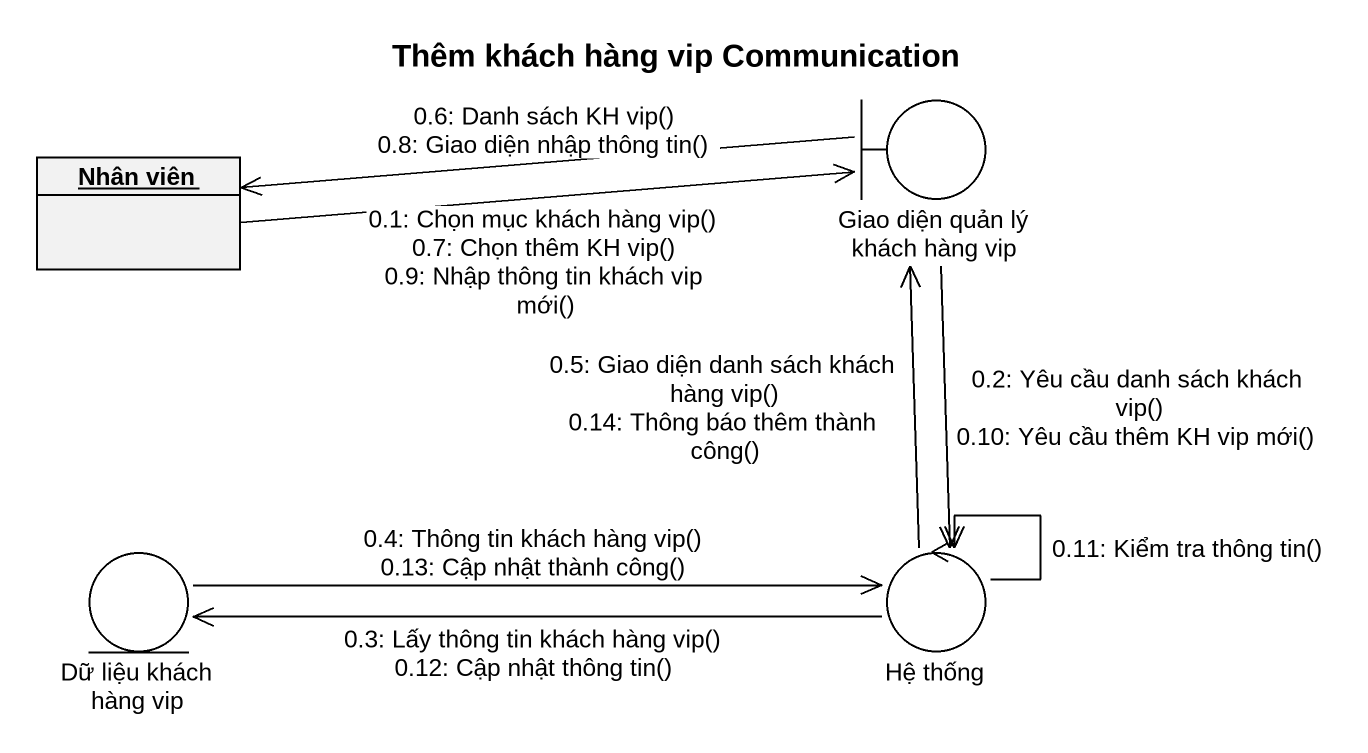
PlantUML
@startuml
title Thêm khách hàng vip Communication
allowmixing
hide circle
hide empty members
object "Nhân viên" as Nhân_viên
boundary "Giao diện quản lý khách hàng vip" as Giao_diện_quản_lý_khách
entity "Dữ liệu khách hàng vip" as Dữ_liệu_khách_hàng_vip
control "Hệ thống" as Hệ_thống
Nhân_viên -right-> Giao_diện_quản_lý_khách : 0.1: Chọn mục khách hàng vip()\n0.7: Chọn thêm KH vip()\n0.9: Nhập thông tin khách vip mới()
Giao_diện_quản_lý_khách --> Hệ_thống : 0.2: Yêu cầu danh sách khách vip()\n0.10: Yêu cầu thêm KH vip mới()
Hệ_thống -left-> Dữ_liệu_khách_hàng_vip : 0.3: Lấy thông tin khách hàng vip()\n0.12: Cập nhật thông tin()
Dữ_liệu_khách_hàng_vip -right-> Hệ_thống : 0.4: Thông tin khách hàng vip()\n0.13: Cập nhật thành công()
Hệ_thống -up-> Giao_diện_quản_lý_khách : 0.5: Giao diện danh sách khách hàng vip()\n0.14: Thông báo thêm thành công()
Giao_diện_quản_lý_khách -left-> Nhân_viên : 0.6: Danh sách KH vip()\n0.8: Giao diện nhập thông tin()
Hệ_thống --> Hệ_thống : 0.11: Kiểm tra thông tin()
@enduml
